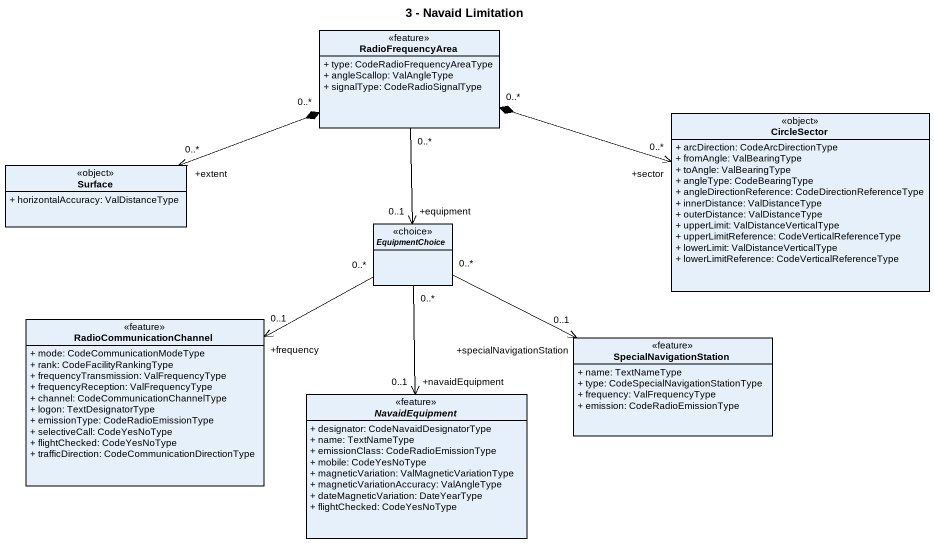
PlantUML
@startuml
title 3 - Navaid Limitation
hide circle
hide empty members
skinparam classAttributeIconSize 0
class RadioFrequencyArea <<feature>> {
  + type: CodeRadioFrequencyAreaType
  + angleScallop: ValAngleType
  + signalType: CodeRadioSignalType
}
class CircleSector <<object>> {
  + arcDirection: CodeArcDirectionType
  + fromAngle: ValBearingType
  + toAngle: ValBearingType
  + angleType: CodeBearingType
  + angleDirectionReference: CodeDirectionReferenceType
  + innerDistance: ValDistanceType
  + outerDistance: ValDistanceType
  + upperLimit: ValDistanceVerticalType
  + upperLimitReference: CodeVerticalReferenceType
  + lowerLimit: ValDistanceVerticalType
  + lowerLimitReference: CodeVerticalReferenceType
}
class Surface <<object>> {
  + horizontalAccuracy: ValDistanceType
}
abstract class EquipmentChoice <<choice>>
class RadioCommunicationChannel <<feature>> {
  + mode: CodeCommunicationModeType
  + rank: CodeFacilityRankingType
  + frequencyTransmission: ValFrequencyType
  + frequencyReception: ValFrequencyType
  + channel: CodeCommunicationChannelType
  + logon: TextDesignatorType
  + emissionType: CodeRadioEmissionType
  + selectiveCall: CodeYesNoType
  + flightChecked: CodeYesNoType
  + trafficDirection: CodeCommunicationDirectionType
}
class SpecialNavigationStation <<feature>> {
  + name: TextNameType
  + type: CodeSpecialNavigationStationType
  + frequency: ValFrequencyType
  + emission: CodeRadioEmissionType
}
abstract class NavaidEquipment <<feature>> {
  + designator: CodeNavaidDesignatorType
  + name: TextNameType
  + emissionClass: CodeRadioEmissionType
  + mobile: CodeYesNoType
  + magneticVariation: ValMagneticVariationType
  + magneticVariationAccuracy: ValAngleType
  + dateMagneticVariation: DateYearType
  + flightChecked: CodeYesNoType
}
RadioFrequencyArea "0..*" *-right-> "+sector\n0..*" CircleSector
RadioFrequencyArea "0..*" --> "+equipment\n0..1" EquipmentChoice
Surface "+extent\n0..*" <-right-* "0..*" RadioFrequencyArea
EquipmentChoice "0..*" -right-> "+specialNavigationStation\n0..1" SpecialNavigationStation
RadioCommunicationChannel "+frequency\n0..1" <-right- "0..*" EquipmentChoice
NavaidEquipment "+navaidEquipment\n0..1" <-up- "0..*" EquipmentChoice
@enduml
